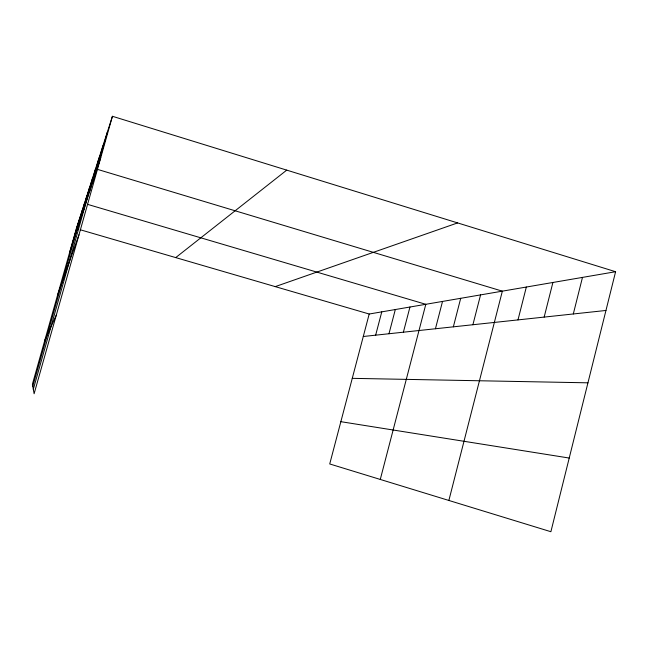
<?xml version="1.0" encoding="UTF-8"?>
<svg xmlns="http://www.w3.org/2000/svg" width="648" height="648" viewBox="0 0 648 648"><rect width="100%" height="100%" fill="white"/><g stroke="black" fill="none" stroke-linecap="round" stroke-linejoin="round"><path stroke-width="0.97" d="M615.6 271.714L550.889 531.716L329.727 463.96L369.198 314.021L615.6 271.714L112.428 116.284L76.351 228.614L32.4 384.207L34.117 393.749L112.428 116.284M573.31 313.964L582.479 277.401M544.166 317.091L552.906 282.479M517.995 319.901L526.338 287.04M472.902 324.737L480.565 294.905M448.87 500.467L502.346 291.163L95.564 168.796L33.307 389.27M453.349 326.835L460.704 298.315M380.279 479.447L425.809 304.301L87.326 204.282M435.44 328.755L442.519 301.433M388.986 333.736L395.321 309.533M403.388 332.189L409.957 307.022M375.654 335.17L381.769 311.866M71.304 247.261L78.141 223.05M72.957 242.214L80.069 217.04M74.755 236.747L82.166 210.519M32.781 386.338L84.443 203.432M78.781 224.5L86.848 195.923M81.049 217.615L89.489 187.726M83.527 210.057L92.372 178.718M89.303 192.48L99.095 157.796M92.688 182.185L103.032 145.541M96.479 170.635L107.447 131.803M69.765 251.926L100.764 157.594M57.502 295.35L78.983 234.779M44.801 340.322L56.319 315.066M175.721 257.596L286.732 170.124M275.246 286.619L457.61 222.912M363.277 336.498L605.953 310.465M352.261 378.343L587.947 382.822M340.856 421.678L569.228 458.047M76.351 228.614L78.278 229.181M80.206 229.74L369.198 314.021"/></g></svg>
